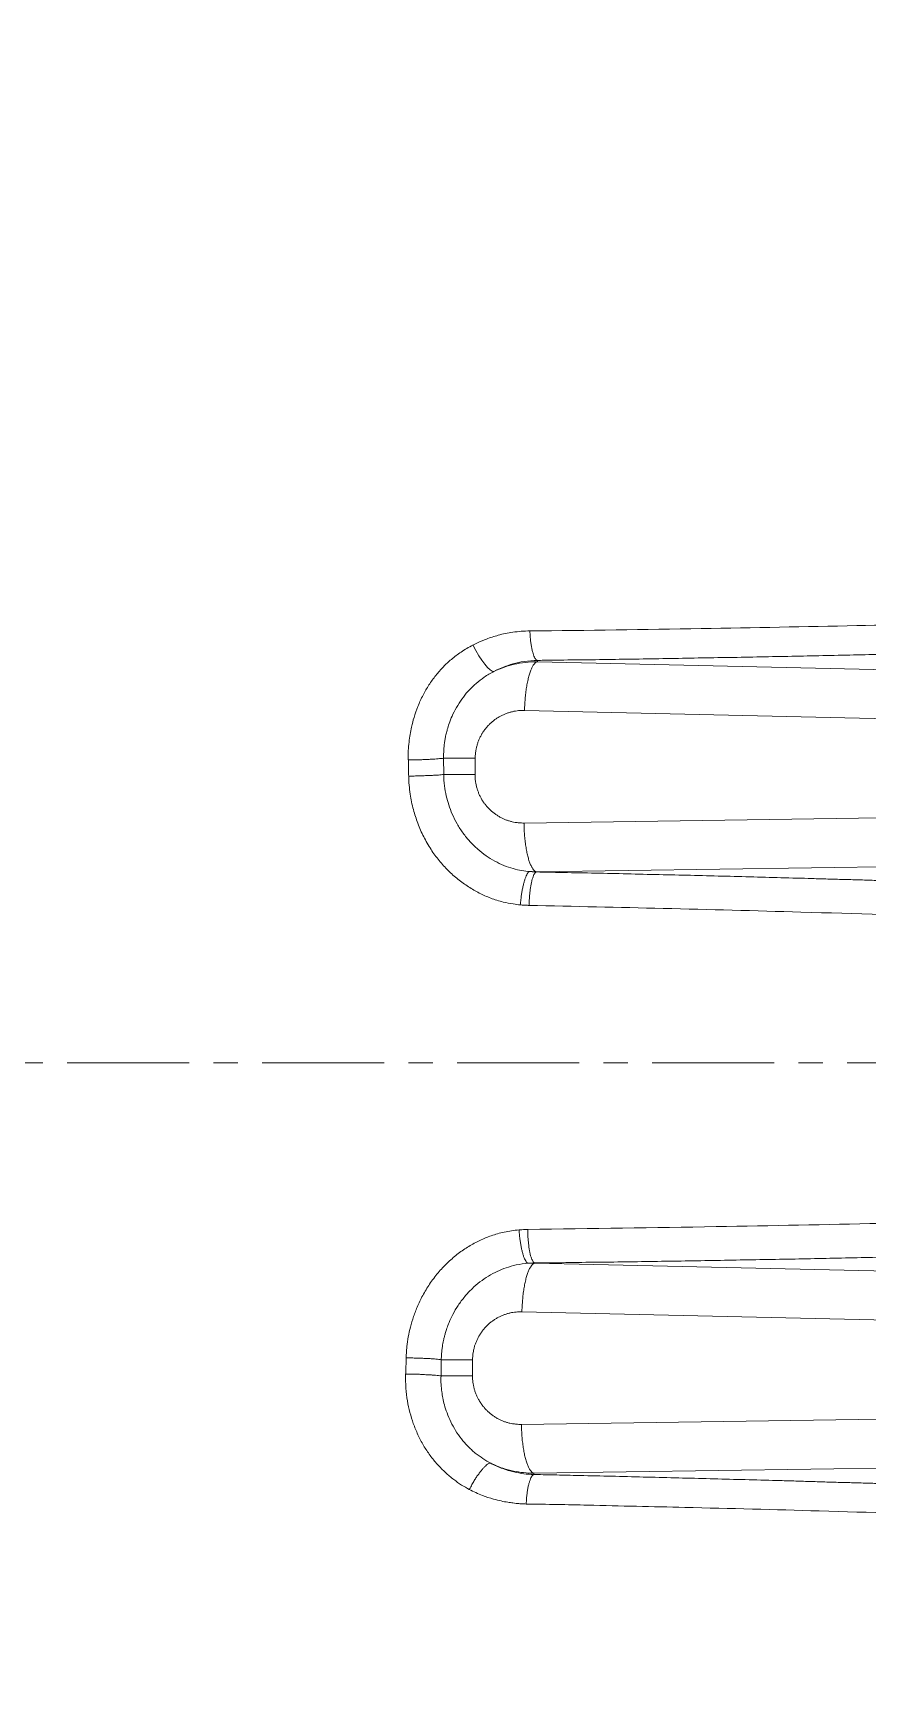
# Model space of a CAD drawing. Header units: millimetres. Extents: x -728 to 992, y -670 to 797.
# Drawn here: x 37.6 to 88.9, y -38.4 to 63.4 of the extents above; entities that cross this region are included whole.
import ezdxf

# ---------------------------------------------------------------- set-up
doc = ezdxf.new("R2010")
doc.units = ezdxf.units.MM
doc.linetypes.add('K5LT_AXLED', pattern=[12, 7.5, -1.5, 1.5, -1.5])
doc.linetypes.add('K5LT_THIN', pattern=[0])

# ---------------------------------------------------------------- blocks, each defined once
blk = doc.blocks.new('U3')
at = {"color": 7, "linetype": 'K5LT_THIN', "lineweight": 18}
for p, q in [((68.61, 24.75), (68.61, 24.67)), ((102.62, 23.89), (68.61, 24.67)), ((101.83, 20.9), (67.82, 21.68)), ((60.67, 18.63), (60.66, 18.63)), ((62.84, 18.73), (64.78, 18.73)), ((62.85, 17.73), (62.84, 18.73)), ((64.78, 18.73), (64.78, 17.73)), ((60.69, 17.64), (60.69, 17.64)), ((62.85, 17.73), (64.78, 17.73)), ((67.79, 14.75), (101.8, 15.24)), ((68.55, 11.75), (102.57, 12.24)), ((68.55, 11.74), (68.55, 11.75)), ((68.45, -12.32), (68.45, -12.33)), ((102.46, -13.11), (68.45, -12.33)), ((101.67, -16.1), (67.66, -15.32)), ((62.68, -19.27), (62.69, -18.27)), ((62.69, -18.27), (64.62, -18.27)), ((64.62, -18.27), (64.62, -19.27)), ((60.51, -19.15), (60.5, -19.14)), ((62.68, -19.27), (64.62, -19.27)), ((67.63, -22.25), (101.65, -21.76)), ((68.39, -25.25), (102.41, -24.76)), ((68.39, -25.34), (68.39, -25.25))]:
    blk.add_line(p, q, dxfattribs=at)
at = {"color": 30, "linetype": 'K5LT_AXLED', "lineweight": 18, "true_color": 0xff8000}
blk.add_line((-140.32, 0), (140.32, 0), dxfattribs=at)
at = {"color": 7, "linetype": 'K5LT_THIN', "lineweight": 18}
for radius in [119.03, 119]:
    blk.add_circle((0, 0), radius, dxfattribs=at)
for radius, start, end in [(135.07, 1.9055, 180), (135, 2.0607, 357.4538), (134.84, 2.0221, 357.4924), (133.84, 2.2974, 357.2172), (133, 2.3311, 357.1834), (132.97, 2.2872, 357.2274), (117.49, 359.7573, 179.7573), (135.07, 180, 358.8289), (117.49, 179.7573, 359.7573)]:
    blk.add_arc((0, 0), radius, start, end, dxfattribs=at)
blk.add_ellipse((65.06, 25.87), major_axis=(0.91, -1.78), ratio=0.225122, start_param=4.691142, end_param=6.21153, dxfattribs=at)
for points, knots in [([(68.15, 26.57), (67.8, 26.56), (67.14, 26.52), (66.24, 26.33), (65.54, 26.1), (65.02, 25.89), (64.75, 25.76), (64.64, 25.7)], [0, 0, 0, 0, 0.292019, 0.542725, 0.750751, 0.903176, 1, 1, 1, 1]), ([(68.15, 26.57), (71.7, 26.59), (78.47, 26.71), (88.05, 26.88), (97.06, 27.09), (102.8, 27.27), (105.69, 27.35)], [0, 0, 0, 0, 0.271888, 0.523583, 0.755602, 1, 1, 1, 1]), ([(68.15, 26.57), (68.15, 26.45), (68.17, 26.24), (68.19, 25.95), (68.23, 25.69), (68.27, 25.46), (68.32, 25.26), (68.37, 25.09), (68.43, 24.95), (68.49, 24.85), (68.55, 24.78), (68.59, 24.76), (68.61, 24.75)], [0, 0, 0, 0, 0.122145, 0.232329, 0.329372, 0.429336, 0.528182, 0.627567, 0.724815, 0.820382, 0.911391, 1, 1, 1, 1]), ([(64.64, 25.7), (64.39, 25.57), (63.93, 25.3), (63.33, 24.84), (62.81, 24.36), (62.35, 23.83), (61.93, 23.25), (61.56, 22.61), (61.25, 21.94), (61.02, 21.28), (60.87, 20.7), (60.77, 20.2), (60.71, 19.71), (60.66, 19.19), (60.66, 18.82), (60.66, 18.63)], [0, 0, 0, 0, 0.099583, 0.187036, 0.265671, 0.347078, 0.432195, 0.517256, 0.60753, 0.690314, 0.761295, 0.815741, 0.871802, 0.933222, 1, 1, 1, 1]), ([(68.61, 24.75), (68.74, 24.76), (68.87, 24.76), (69.66, 24.77), (70.31, 24.78), (71.62, 24.79), (72.27, 24.8), (73.57, 24.82), (74.22, 24.83), (75.52, 24.85), (76.17, 24.86), (77.46, 24.88), (78.1, 24.9), (79.39, 24.92), (80.03, 24.93), (81.31, 24.95), (81.95, 24.96), (83.23, 24.99), (83.87, 25), (85.14, 25.03), (85.77, 25.04), (87.04, 25.07), (87.67, 25.08), (88.93, 25.11), (89.56, 25.12), (90.81, 25.15), (91.44, 25.17), (92.68, 25.2), (93.3, 25.21), (94.23, 25.24), (94.54, 25.25), (95.16, 25.26), (95.47, 25.27), (96.09, 25.29), (96.4, 25.29), (97.01, 25.31), (97.32, 25.32), (97.93, 25.34), (98.24, 25.34), (98.85, 25.36), (99.16, 25.37), (99.77, 25.39), (100.07, 25.4), (100.68, 25.41), (100.98, 25.42), (101.58, 25.44), (101.89, 25.45), (102.49, 25.47), (102.8, 25.48), (103.4, 25.5), (103.7, 25.51), (104.3, 25.52), (104.6, 25.53), (105.19, 25.55), (105.49, 25.56), (106.07, 25.58), (106.34, 25.59), (106.61, 25.6)], [0.0354931, 0.0354931, 0.0354931, 0.0354931, 0.0446713, 0.0446713, 0.0892361, 0.0892361, 0.1339374, 0.1339374, 0.1785054, 0.1785054, 0.2232322, 0.2232322, 0.2677907, 0.2677907, 0.3125217, 0.3125217, 0.3570655, 0.3570655, 0.401798, 0.401798, 0.4463382, 0.4463382, 0.4910839, 0.4910839, 0.5356156, 0.5356156, 0.5803698, 0.5803698, 0.6248925, 0.6248925, 0.6472432, 0.6472432, 0.6696552, 0.6696552, 0.6918805, 0.6918805, 0.7141687, 0.7141687, 0.7365214, 0.7365214, 0.7589401, 0.7589401, 0.7811584, 0.7811584, 0.8034441, 0.8034441, 0.8257989, 0.8257989, 0.8482243, 0.8482243, 0.8704354, 0.8704354, 0.8927185, 0.8927185, 0.9150754, 0.9150754, 0.9354892, 0.9354892, 0.9354892, 0.9354892]), ([(68.61, 24.75), (68.33, 24.75), (67.83, 24.71), (67.13, 24.56), (66.51, 24.35), (66.13, 24.18), (65.94, 24.08)], [0, 0, 0, 0, 0.294727, 0.550847, 0.773069, 1, 1, 1, 1]), ([(68.61, 24.67), (68.35, 24.67), (67.88, 24.65), (67.2, 24.53), (66.56, 24.35), (66.15, 24.18), (65.94, 24.08)], [0, 0, 0, 0, 0.275961, 0.518059, 0.748118, 1, 1, 1, 1]), ([(68.61, 24.67), (68.56, 24.66), (68.49, 24.62), (68.38, 24.5), (68.29, 24.34), (68.2, 24.15), (68.12, 23.92), (68.05, 23.64), (67.98, 23.34), (67.92, 23.01), (67.88, 22.66), (67.85, 22.31), (67.83, 21.98), (67.82, 21.78), (67.82, 21.68)], [0, 0, 0, 0, 0.10345, 0.19367, 0.274191, 0.356814, 0.441906, 0.525827, 0.610043, 0.694066, 0.778488, 0.861139, 0.935137, 1, 1, 1, 1]), ([(65.94, 24.08), (65.73, 23.97), (65.35, 23.75), (64.85, 23.36), (64.42, 22.95), (64.04, 22.5), (63.7, 22), (63.42, 21.48), (63.22, 21.01), (63.1, 20.62), (63.01, 20.31), (62.95, 20.04), (62.91, 19.78), (62.87, 19.51), (62.85, 19.23), (62.84, 18.97), (62.84, 18.81), (62.84, 18.73)], [0, 0, 0, 0, 0.110949, 0.207927, 0.295424, 0.385836, 0.481064, 0.574813, 0.653913, 0.716464, 0.761067, 0.802087, 0.840937, 0.88082, 0.926831, 0.966557, 1, 1, 1, 1]), ([(67.82, 21.68), (67.73, 21.68), (67.64, 21.68), (67.49, 21.67), (67.42, 21.66), (67.3, 21.65), (67.23, 21.63), (67.14, 21.62), (67.1, 21.61), (67.04, 21.59), (67.01, 21.59), (66.95, 21.57), (66.92, 21.56), (66.85, 21.54), (66.82, 21.53), (66.76, 21.51), (66.73, 21.5), (66.67, 21.48), (66.64, 21.46), (66.58, 21.44), (66.55, 21.43), (66.48, 21.4), (66.45, 21.38), (66.4, 21.35), (66.37, 21.34), (66.31, 21.31), (66.28, 21.29), (66.22, 21.26), (66.19, 21.24), (66.14, 21.2), (66.11, 21.19), (66.05, 21.15), (66.03, 21.13), (65.97, 21.09), (65.95, 21.07), (65.9, 21.03), (65.87, 21.01), (65.82, 20.97), (65.79, 20.94), (65.74, 20.9), (65.71, 20.87), (65.66, 20.83), (65.64, 20.8), (65.59, 20.75), (65.57, 20.73), (65.53, 20.68), (65.51, 20.66), (65.47, 20.61), (65.45, 20.59), (65.42, 20.55), (65.4, 20.53), (65.37, 20.49), (65.36, 20.47), (65.33, 20.43), (65.32, 20.41), (65.29, 20.37), (65.27, 20.35), (65.25, 20.31), (65.23, 20.29), (65.21, 20.24), (65.19, 20.22), (65.17, 20.18), (65.16, 20.16), (65.13, 20.11), (65.11, 20.08), (65.08, 20.01), (65.07, 19.98), (65.04, 19.92), (65.02, 19.89), (65, 19.83), (64.98, 19.79), (64.96, 19.73), (64.95, 19.7), (64.93, 19.64), (64.92, 19.6), (64.9, 19.54), (64.89, 19.51), (64.87, 19.44), (64.86, 19.41), (64.85, 19.34), (64.84, 19.31), (64.83, 19.24), (64.82, 19.21), (64.81, 19.11), (64.8, 19.04), (64.79, 18.89), (64.78, 18.81), (64.78, 18.73)], [0.238413, 0.238413, 0.238413, 0.238413, 0.2715428, 0.2715428, 0.2957903, 0.2957903, 0.320239, 0.320239, 0.3323739, 0.3323739, 0.3445982, 0.3445982, 0.3569273, 0.3569273, 0.3693774, 0.3693774, 0.3815013, 0.3815013, 0.3937717, 0.3937717, 0.4062077, 0.4062077, 0.4188309, 0.4188309, 0.4309034, 0.4309034, 0.4431858, 0.4431858, 0.4557041, 0.4557041, 0.4684881, 0.4684881, 0.4804673, 0.4804673, 0.4927297, 0.4927297, 0.5053115, 0.5053115, 0.5182561, 0.5182561, 0.5309116, 0.5309116, 0.5439935, 0.5439935, 0.55621, 0.55621, 0.5680629, 0.5680629, 0.5775958, 0.5775958, 0.5869295, 0.5869295, 0.5960806, 0.5960806, 0.6050651, 0.6050651, 0.6145665, 0.6145665, 0.6239061, 0.6239061, 0.6330971, 0.6330971, 0.6421524, 0.6421524, 0.6550166, 0.6550166, 0.6676513, 0.6676513, 0.6803347, 0.6803347, 0.6928296, 0.6928296, 0.7051625, 0.7051625, 0.7173513, 0.7173513, 0.7299247, 0.7299247, 0.7423797, 0.7423797, 0.7547321, 0.7547321, 0.7670032, 0.7670032, 0.791699, 0.791699, 0.8226045, 0.8226045, 0.8226045, 0.8226045]), ([(60.67, 18.63), (60.78, 18.63), (60.99, 18.64), (61.3, 18.64), (61.57, 18.65), (61.83, 18.66), (62.08, 18.67), (62.31, 18.69), (62.51, 18.7), (62.69, 18.72), (62.79, 18.73), (62.84, 18.73)], [0, 0, 0, 0, 0.130705, 0.244665, 0.346455, 0.450881, 0.558356, 0.664804, 0.768831, 0.88073, 1, 1, 1, 1]), ([(60.69, 17.64), (60.8, 17.64), (61.02, 17.64), (61.32, 17.65), (61.59, 17.66), (61.85, 17.67), (62.1, 17.68), (62.33, 17.69), (62.53, 17.7), (62.71, 17.72), (62.8, 17.73), (62.85, 17.73)], [0, 0, 0, 0, 0.1318448, 0.2468058, 0.349417, 0.45477, 0.5632966, 0.6698998, 0.7749463, 0.884792, 0.9999877, 0.9999877, 0.9999877, 0.9999877]), ([(60.69, 17.64), (60.7, 17.27), (60.75, 16.57), (60.96, 15.6), (61.24, 14.72), (61.6, 13.9), (62.04, 13.13), (62.55, 12.43), (63.11, 11.82), (63.71, 11.28), (64.35, 10.82), (65.03, 10.43), (65.74, 10.11), (66.45, 9.89), (67.06, 9.77), (67.42, 9.73), (67.56, 9.71)], [0, 0, 0, 0, 0.097778, 0.182956, 0.260372, 0.338973, 0.41817, 0.492269, 0.564182, 0.634125, 0.70244, 0.769572, 0.836421, 0.906598, 0.9613, 1, 1, 1, 1]), ([(62.85, 17.73), (62.85, 17.5), (62.88, 17.06), (62.99, 16.43), (63.15, 15.85), (63.37, 15.28), (63.66, 14.69), (64.03, 14.12), (64.45, 13.6), (64.93, 13.13), (65.44, 12.73), (65.98, 12.4), (66.54, 12.13), (67.1, 11.94), (67.63, 11.82), (67.98, 11.78), (68.14, 11.76)], [0, 0, 0, 0, 0.079715, 0.149501, 0.213775, 0.283164, 0.358871, 0.436008, 0.513434, 0.589461, 0.664194, 0.737209, 0.809436, 0.879049, 0.942718, 1, 1, 1, 1]), ([(64.78, 17.73), (64.78, 17.66), (64.78, 17.59), (64.79, 17.46), (64.79, 17.39), (64.81, 17.25), (64.82, 17.19), (64.84, 17.09), (64.85, 17.06), (64.87, 16.99), (64.87, 16.96), (64.89, 16.89), (64.9, 16.86), (64.92, 16.8), (64.93, 16.77), (64.95, 16.7), (64.97, 16.67), (64.99, 16.61), (65, 16.57), (65.03, 16.51), (65.04, 16.48), (65.07, 16.42), (65.09, 16.39), (65.12, 16.33), (65.13, 16.3), (65.17, 16.24), (65.18, 16.21), (65.21, 16.16), (65.23, 16.14), (65.25, 16.1), (65.27, 16.08), (65.29, 16.04), (65.31, 16.02), (65.34, 15.98), (65.35, 15.96), (65.38, 15.92), (65.4, 15.9), (65.43, 15.86), (65.44, 15.84), (65.48, 15.8), (65.49, 15.78), (65.53, 15.74), (65.54, 15.72), (65.58, 15.68), (65.61, 15.65), (65.66, 15.61), (65.68, 15.58), (65.73, 15.54), (65.75, 15.52), (65.8, 15.47), (65.82, 15.45), (65.87, 15.41), (65.9, 15.39), (65.95, 15.35), (65.98, 15.33), (66.03, 15.29), (66.06, 15.27), (66.11, 15.24), (66.14, 15.22), (66.2, 15.18), (66.23, 15.16), (66.29, 15.13), (66.32, 15.11), (66.38, 15.08), (66.41, 15.06), (66.47, 15.04), (66.5, 15.02), (66.56, 15), (66.59, 14.98), (66.64, 14.96), (66.67, 14.95), (66.73, 14.92), (66.76, 14.91), (66.82, 14.89), (66.85, 14.88), (66.91, 14.87), (66.94, 14.86), (67, 14.84), (67.03, 14.83), (67.12, 14.81), (67.18, 14.8), (67.32, 14.78), (67.4, 14.77), (67.58, 14.75), (67.68, 14.75), (67.79, 14.75)], [0.1934692, 0.1934692, 0.1934692, 0.1934692, 0.2177324, 0.2177324, 0.2421047, 0.2421047, 0.2662498, 0.2662498, 0.2784492, 0.2784492, 0.2907562, 0.2907562, 0.3026843, 0.3026843, 0.3147461, 0.3147461, 0.3269605, 0.3269605, 0.3393491, 0.3393491, 0.3511562, 0.3511562, 0.363159, 0.363159, 0.37538, 0.37538, 0.3878492, 0.3878492, 0.3967481, 0.3967481, 0.4057965, 0.4057965, 0.4150069, 0.4150069, 0.4243952, 0.4243952, 0.4331443, 0.4331443, 0.4420717, 0.4420717, 0.4511947, 0.4511947, 0.4605318, 0.4605318, 0.4731635, 0.4731635, 0.4853745, 0.4853745, 0.4972196, 0.4972196, 0.5087416, 0.5087416, 0.5211024, 0.5211024, 0.533156, 0.533156, 0.5449356, 0.5449356, 0.5564739, 0.5564739, 0.5699003, 0.5699003, 0.5830573, 0.5830573, 0.594966, 0.594966, 0.6066959, 0.6066959, 0.6186408, 0.6186408, 0.6304343, 0.6304343, 0.6420972, 0.6420972, 0.6536436, 0.6536436, 0.6651282, 0.6651282, 0.6765229, 0.6765229, 0.6990915, 0.6990915, 0.7273297, 0.7273297, 0.7661793, 0.7661793, 0.7661793, 0.7661793]), ([(68.55, 11.75), (68.51, 11.76), (68.43, 11.8), (68.33, 11.92), (68.24, 12.08), (68.15, 12.27), (68.07, 12.51), (68, 12.78), (67.94, 13.08), (67.88, 13.41), (67.84, 13.76), (67.81, 14.11), (67.79, 14.44), (67.79, 14.65), (67.79, 14.75)], [0, 0, 0, 0, 0.10345, 0.19367, 0.274191, 0.356814, 0.441906, 0.525827, 0.610043, 0.694066, 0.778488, 0.861139, 0.935137, 1, 1, 1, 1]), ([(67.56, 9.71), (67.57, 9.83), (67.59, 10.04), (67.63, 10.33), (67.67, 10.59), (67.72, 10.83), (67.78, 11.06), (67.83, 11.25), (67.89, 11.42), (67.96, 11.57), (68.02, 11.68), (68.09, 11.74), (68.12, 11.76), (68.14, 11.76)], [0, 0, 0, 0, 0.110447, 0.206603, 0.292264, 0.379881, 0.469848, 0.55843, 0.647241, 0.736975, 0.836283, 0.924321, 1, 1, 1, 1]), ([(68.1, 9.68), (68.11, 9.79), (68.11, 10.01), (68.13, 10.3), (68.16, 10.56), (68.19, 10.8), (68.23, 11.01), (68.27, 11.21), (68.32, 11.38), (68.37, 11.52), (68.43, 11.63), (68.49, 11.71), (68.53, 11.73), (68.55, 11.74)], [0, 0, 0, 0, 0.110565, 0.207006, 0.292638, 0.379585, 0.468056, 0.554431, 0.640722, 0.727461, 0.8133, 0.904394, 1, 1, 1, 1]), ([(106.55, 10.62), (106.42, 10.62), (106.28, 10.63), (105.79, 10.65), (105.43, 10.66), (104.7, 10.69), (104.34, 10.71), (103.67, 10.73), (103.37, 10.74), (102.76, 10.77), (102.45, 10.78), (101.84, 10.8), (101.54, 10.81), (100.93, 10.83), (100.62, 10.85), (100.01, 10.87), (99.7, 10.88), (99.08, 10.9), (98.78, 10.91), (98.16, 10.93), (97.85, 10.94), (97.23, 10.97), (96.92, 10.98), (96.3, 11), (95.99, 11.01), (95.37, 11.03), (95.06, 11.04), (94.43, 11.06), (94.12, 11.07), (93.5, 11.09), (93.19, 11.1), (92.56, 11.12), (92.25, 11.13), (91.62, 11.15), (91.3, 11.16), (90.67, 11.18), (90.36, 11.19), (89.73, 11.21), (89.41, 11.22), (88.78, 11.24), (88.46, 11.25), (87.82, 11.27), (87.51, 11.28), (86.87, 11.29), (86.55, 11.3), (85.92, 11.32), (85.6, 11.33), (84.64, 11.36), (84, 11.37), (82.72, 11.41), (82.08, 11.43), (80.79, 11.46), (80.14, 11.48), (78.85, 11.51), (78.2, 11.53), (76.91, 11.56), (76.26, 11.57), (74.95, 11.6), (74.3, 11.62), (73, 11.65), (72.34, 11.66), (71.03, 11.69), (70.38, 11.7), (69.47, 11.72), (69.23, 11.73), (68.84, 11.73), (68.69, 11.74), (68.55, 11.74)], [0.0674696, 0.0674696, 0.0674696, 0.0674696, 0.0772278, 0.0772278, 0.1042666, 0.1042666, 0.1312022, 0.1312022, 0.1537276, 0.1537276, 0.1761839, 0.1761839, 0.1985728, 0.1985728, 0.2208957, 0.2208957, 0.2434141, 0.2434141, 0.265868, 0.265868, 0.2882587, 0.2882587, 0.3105877, 0.3105877, 0.3330993, 0.3330993, 0.3555506, 0.3555506, 0.3779431, 0.3779431, 0.4002782, 0.4002782, 0.422783, 0.422783, 0.4452318, 0.4452318, 0.467626, 0.467626, 0.489967, 0.489967, 0.512465, 0.512465, 0.5349114, 0.5349114, 0.5573072, 0.5573072, 0.5796538, 0.5796538, 0.6245891, 0.6245891, 0.6693385, 0.6693385, 0.7142648, 0.7142648, 0.7590209, 0.7590209, 0.8039381, 0.8039381, 0.8487007, 0.8487007, 0.8935983, 0.8935983, 0.9383589, 0.9383589, 0.9551541, 0.9551541, 0.9649155, 0.9649155, 0.9649155, 0.9649155]), ([(67.56, 9.71), (67.6, 9.71), (67.67, 9.7), (67.78, 9.69), (67.89, 9.69), (68, 9.69), (68.07, 9.68), (68.1, 9.68)], [0, 0, 0, 0, 0.198631, 0.400648, 0.60605, 0.806963, 1, 1, 1, 1]), ([(105.62, 8.55), (102.07, 8.69), (95.23, 8.95), (85.41, 9.26), (76.49, 9.5), (70.87, 9.62), (68.1, 9.68)], [0, 0, 0, 0, 0.299618, 0.565521, 0.787743, 1, 1, 1, 1]), ([(68.02, -10.26), (71.92, -10.2), (79.23, -10.1), (89.18, -9.9), (97.81, -9.68), (103.03, -9.53), (105.55, -9.44)], [0, 0, 0, 0, 0.299778, 0.566002, 0.788224, 1, 1, 1, 1]), ([(67.48, -10.28), (67.17, -10.31), (66.59, -10.39), (65.79, -10.62), (65.06, -10.92), (64.38, -11.29), (63.73, -11.73), (63.12, -12.25), (62.55, -12.85), (62.03, -13.51), (61.6, -14.22), (61.25, -14.92), (60.99, -15.6), (60.8, -16.24), (60.66, -16.86), (60.59, -17.4), (60.55, -17.83), (60.54, -18.06), (60.54, -18.15)], [0, 0, 0, 0, 0.080142, 0.152928, 0.217909, 0.285587, 0.353484, 0.422809, 0.49395, 0.568714, 0.641324, 0.710428, 0.773799, 0.832305, 0.886663, 0.938574, 0.976353, 1, 1, 1, 1]), ([(67.48, -10.28), (67.49, -10.4), (67.51, -10.61), (67.54, -10.91), (67.58, -11.17), (67.63, -11.41), (67.68, -11.63), (67.73, -11.83), (67.79, -12), (67.86, -12.14), (67.92, -12.25), (67.98, -12.32), (68.02, -12.34), (68.04, -12.34)], [0, 0, 0, 0, 0.110447, 0.206603, 0.292264, 0.379882, 0.469849, 0.558431, 0.647242, 0.736977, 0.836286, 0.924323, 1, 1, 1, 1]), ([(68.02, -10.26), (68.02, -10.37), (68.02, -10.58), (68.04, -10.88), (68.07, -11.14), (68.09, -11.37), (68.13, -11.59), (68.17, -11.79), (68.22, -11.96), (68.27, -12.1), (68.33, -12.21), (68.39, -12.29), (68.43, -12.31), (68.45, -12.32)], [0, 0, 0, 0, 0.110565, 0.207005, 0.292637, 0.379582, 0.468052, 0.554425, 0.640713, 0.727449, 0.813283, 0.904382, 1, 1, 1, 1]), ([(68.45, -12.32), (68.59, -12.32), (68.74, -12.32), (69.54, -12.31), (70.19, -12.3), (71.5, -12.28), (72.16, -12.27), (73.47, -12.26), (74.12, -12.25), (75.42, -12.23), (76.08, -12.22), (77.37, -12.2), (78.02, -12.19), (79.32, -12.17), (79.96, -12.16), (81.25, -12.13), (81.9, -12.12), (83.18, -12.1), (83.82, -12.09), (85.1, -12.06), (85.74, -12.05), (87.01, -12.02), (87.65, -12.01), (88.92, -11.98), (89.55, -11.97), (90.81, -11.94), (91.44, -11.93), (92.7, -11.9), (93.32, -11.88), (94.26, -11.86), (94.57, -11.85), (95.2, -11.84), (95.51, -11.83), (96.13, -11.81), (96.44, -11.81), (97.06, -11.79), (97.37, -11.78), (97.99, -11.77), (98.3, -11.76), (98.91, -11.74), (99.22, -11.73), (99.84, -11.72), (100.14, -11.71), (100.75, -11.69), (101.06, -11.68), (101.67, -11.67), (101.98, -11.66), (102.59, -11.64), (102.89, -11.63), (103.5, -11.61), (103.8, -11.6), (104.41, -11.58), (104.71, -11.58), (105.31, -11.56), (105.61, -11.55), (106.09, -11.53), (106.27, -11.53), (106.45, -11.52)], [0.0350845, 0.0350845, 0.0350845, 0.0350845, 0.044846, 0.044846, 0.0896135, 0.0896135, 0.1345159, 0.1345159, 0.1792796, 0.1792796, 0.2241953, 0.2241953, 0.2689528, 0.2689528, 0.3138774, 0.3138774, 0.3586282, 0.3586282, 0.4035619, 0.4035619, 0.4483057, 0.4483057, 0.4932485, 0.4932485, 0.537985, 0.537985, 0.582937, 0.582937, 0.627666, 0.627666, 0.6501169, 0.6501169, 0.6726272, 0.6726272, 0.6949575, 0.6949575, 0.7173486, 0.7173486, 0.739802, 0.739802, 0.7623192, 0.7623192, 0.7846432, 0.7846432, 0.8070325, 0.8070325, 0.8294884, 0.8294884, 0.8520126, 0.8520126, 0.8743304, 0.8743304, 0.8967178, 0.8967178, 0.9191762, 0.9191762, 0.9325304, 0.9325304, 0.9325304, 0.9325304]), ([(68.04, -12.34), (67.79, -12.36), (67.33, -12.42), (66.7, -12.6), (66.13, -12.83), (65.59, -13.12), (65.07, -13.48), (64.58, -13.9), (64.13, -14.38), (63.73, -14.92), (63.41, -15.45), (63.19, -15.93), (63.05, -16.3), (62.96, -16.58), (62.9, -16.8), (62.85, -17), (62.81, -17.18), (62.78, -17.38), (62.74, -17.61), (62.72, -17.86), (62.7, -18.08), (62.7, -18.21), (62.69, -18.27)], [0, 0, 0, 0, 0.086477, 0.162034, 0.22989, 0.300211, 0.373779, 0.447594, 0.523224, 0.599795, 0.673418, 0.734436, 0.778492, 0.809254, 0.833712, 0.85611, 0.876447, 0.897753, 0.92403, 0.955278, 0.981866, 1, 1, 1, 1]), ([(68.45, -12.33), (68.41, -12.34), (68.33, -12.38), (68.23, -12.5), (68.13, -12.66), (68.05, -12.85), (67.96, -13.08), (67.89, -13.36), (67.82, -13.66), (67.77, -13.99), (67.72, -14.34), (67.69, -14.69), (67.67, -15.01), (67.66, -15.22), (67.66, -15.32)], [0, 0, 0, 0, 0.10345, 0.19367, 0.274191, 0.356814, 0.441906, 0.525827, 0.610043, 0.694066, 0.778488, 0.861139, 0.935137, 1, 1, 1, 1]), ([(67.66, -15.32), (67.57, -15.32), (67.48, -15.32), (67.33, -15.33), (67.27, -15.34), (67.14, -15.35), (67.07, -15.36), (66.98, -15.38), (66.95, -15.39), (66.88, -15.41), (66.85, -15.41), (66.79, -15.43), (66.76, -15.44), (66.7, -15.46), (66.66, -15.47), (66.6, -15.49), (66.57, -15.5), (66.51, -15.52), (66.48, -15.54), (66.42, -15.56), (66.39, -15.57), (66.33, -15.6), (66.3, -15.62), (66.24, -15.65), (66.21, -15.66), (66.15, -15.69), (66.12, -15.71), (66.07, -15.74), (66.04, -15.76), (65.98, -15.8), (65.95, -15.81), (65.9, -15.85), (65.87, -15.87), (65.82, -15.91), (65.79, -15.93), (65.74, -15.97), (65.71, -15.99), (65.66, -16.03), (65.63, -16.06), (65.58, -16.1), (65.56, -16.13), (65.51, -16.17), (65.48, -16.2), (65.44, -16.25), (65.41, -16.27), (65.37, -16.32), (65.35, -16.34), (65.31, -16.39), (65.3, -16.41), (65.26, -16.45), (65.25, -16.47), (65.22, -16.51), (65.2, -16.53), (65.17, -16.57), (65.16, -16.59), (65.13, -16.63), (65.12, -16.65), (65.09, -16.69), (65.08, -16.71), (65.05, -16.76), (65.04, -16.78), (65.01, -16.82), (65, -16.84), (64.97, -16.89), (64.96, -16.92), (64.92, -16.99), (64.91, -17.02), (64.88, -17.08), (64.87, -17.11), (64.84, -17.17), (64.83, -17.21), (64.8, -17.27), (64.79, -17.3), (64.77, -17.36), (64.76, -17.39), (64.74, -17.46), (64.73, -17.49), (64.71, -17.56), (64.71, -17.59), (64.69, -17.66), (64.68, -17.69), (64.67, -17.76), (64.67, -17.79), (64.65, -17.89), (64.64, -17.95), (64.63, -18.11), (64.62, -18.19), (64.62, -18.27)], [0.238413, 0.238413, 0.238413, 0.238413, 0.2715428, 0.2715428, 0.2957903, 0.2957903, 0.320239, 0.320239, 0.3323739, 0.3323739, 0.3445982, 0.3445982, 0.3569273, 0.3569273, 0.3693774, 0.3693774, 0.3815013, 0.3815013, 0.3937717, 0.3937717, 0.4062077, 0.4062077, 0.4188309, 0.4188309, 0.4309034, 0.4309034, 0.4431858, 0.4431858, 0.4557041, 0.4557041, 0.4684881, 0.4684881, 0.4804673, 0.4804673, 0.4927297, 0.4927297, 0.5053115, 0.5053115, 0.5182561, 0.5182561, 0.5309116, 0.5309116, 0.5439935, 0.5439935, 0.55621, 0.55621, 0.5680629, 0.5680629, 0.5775958, 0.5775958, 0.5869295, 0.5869295, 0.5960806, 0.5960806, 0.6050651, 0.6050651, 0.6145665, 0.6145665, 0.6239061, 0.6239061, 0.6330971, 0.6330971, 0.6421524, 0.6421524, 0.6550166, 0.6550166, 0.6676513, 0.6676513, 0.6803347, 0.6803347, 0.6928296, 0.6928296, 0.7051625, 0.7051625, 0.7173513, 0.7173513, 0.7299247, 0.7299247, 0.7423797, 0.7423797, 0.7547321, 0.7547321, 0.7670032, 0.7670032, 0.791699, 0.791699, 0.8226045, 0.8226045, 0.8226045, 0.8226045]), ([(60.54, -18.15), (60.65, -18.15), (60.86, -18.16), (61.17, -18.17), (61.44, -18.18), (61.7, -18.19), (61.95, -18.2), (62.18, -18.22), (62.38, -18.23), (62.55, -18.25), (62.65, -18.26), (62.69, -18.27)], [0.000004, 0.000004, 0.000004, 0.000004, 0.1321323, 0.2473301, 0.350066, 0.4555247, 0.5641067, 0.6707534, 0.7757895, 0.8853432, 0.9999999, 0.9999999, 0.9999999, 0.9999999]), ([(60.5, -19.14), (60.5, -19.44), (60.51, -19.99), (60.6, -20.79), (60.76, -21.51), (60.97, -22.21), (61.25, -22.89), (61.59, -23.55), (62, -24.16), (62.45, -24.72), (62.94, -25.22), (63.44, -25.63), (63.93, -25.98), (64.26, -26.17), (64.42, -26.25)], [0, 0, 0, 0, 0.102476, 0.194482, 0.280888, 0.362767, 0.45015, 0.537644, 0.623056, 0.707621, 0.788548, 0.866901, 0.936281, 1, 1, 1, 1]), ([(60.51, -19.15), (60.62, -19.15), (60.83, -19.15), (61.14, -19.16), (61.42, -19.17), (61.68, -19.19), (61.92, -19.2), (62.15, -19.21), (62.35, -19.23), (62.53, -19.25), (62.63, -19.26), (62.68, -19.27)], [0, 0, 0, 0, 0.131254, 0.245683, 0.34783, 0.452672, 0.560529, 0.666522, 0.77084, 0.881887, 1, 1, 1, 1]), ([(62.68, -19.27), (62.67, -19.44), (62.68, -19.77), (62.72, -20.22), (62.79, -20.64), (62.89, -21.08), (63.05, -21.57), (63.28, -22.1), (63.57, -22.64), (63.92, -23.14), (64.32, -23.6), (64.77, -24.01), (65.25, -24.36), (65.57, -24.55), (65.74, -24.64)], [0, 0, 0, 0, 0.079342, 0.148294, 0.207265, 0.272883, 0.351555, 0.442099, 0.537418, 0.632079, 0.722507, 0.822749, 0.913798, 1, 1, 1, 1]), ([(64.62, -19.27), (64.62, -19.34), (64.62, -19.41), (64.63, -19.54), (64.64, -19.61), (64.65, -19.74), (64.67, -19.81), (64.69, -19.91), (64.69, -19.94), (64.71, -20.01), (64.72, -20.04), (64.74, -20.11), (64.75, -20.14), (64.76, -20.2), (64.78, -20.23), (64.8, -20.3), (64.81, -20.33), (64.83, -20.39), (64.85, -20.42), (64.87, -20.49), (64.89, -20.52), (64.91, -20.58), (64.93, -20.61), (64.96, -20.67), (64.98, -20.7), (65.01, -20.75), (65.03, -20.78), (65.06, -20.84), (65.07, -20.86), (65.1, -20.9), (65.11, -20.92), (65.14, -20.96), (65.15, -20.98), (65.18, -21.02), (65.2, -21.04), (65.23, -21.08), (65.24, -21.1), (65.27, -21.14), (65.29, -21.16), (65.32, -21.2), (65.34, -21.22), (65.37, -21.26), (65.39, -21.28), (65.43, -21.32), (65.45, -21.35), (65.5, -21.39), (65.52, -21.42), (65.57, -21.46), (65.59, -21.48), (65.64, -21.53), (65.67, -21.55), (65.72, -21.59), (65.74, -21.61), (65.8, -21.65), (65.82, -21.67), (65.87, -21.71), (65.9, -21.73), (65.95, -21.76), (65.98, -21.78), (66.04, -21.82), (66.07, -21.84), (66.13, -21.87), (66.16, -21.89), (66.22, -21.92), (66.25, -21.94), (66.31, -21.96), (66.34, -21.98), (66.4, -22), (66.43, -22.02), (66.49, -22.04), (66.52, -22.05), (66.58, -22.08), (66.61, -22.09), (66.67, -22.11), (66.7, -22.12), (66.76, -22.13), (66.79, -22.14), (66.85, -22.16), (66.88, -22.17), (66.97, -22.19), (67.03, -22.2), (67.16, -22.22), (67.24, -22.23), (67.42, -22.25), (67.52, -22.25), (67.63, -22.25)], [0.1925727, 0.1925727, 0.1925727, 0.1925727, 0.2167234, 0.2167234, 0.2409828, 0.2409828, 0.2650159, 0.2650159, 0.2771589, 0.2771589, 0.2894088, 0.2894088, 0.3012817, 0.3012817, 0.3132876, 0.3132876, 0.3254453, 0.3254453, 0.3377765, 0.3377765, 0.349529, 0.349529, 0.3614761, 0.3614761, 0.3736405, 0.3736405, 0.3860519, 0.3860519, 0.3949096, 0.3949096, 0.4039161, 0.4039161, 0.4130837, 0.4130837, 0.4224286, 0.4224286, 0.4311371, 0.4311371, 0.4400231, 0.4400231, 0.4491038, 0.4491038, 0.4583977, 0.4583977, 0.4709709, 0.4709709, 0.4831252, 0.4831252, 0.4949154, 0.4949154, 0.5063841, 0.5063841, 0.5186876, 0.5186876, 0.5306854, 0.5306854, 0.5424103, 0.5424103, 0.5538951, 0.5538951, 0.5672594, 0.5672594, 0.5803554, 0.5803554, 0.5922083, 0.5922083, 0.6038845, 0.6038845, 0.6157739, 0.6157739, 0.6275129, 0.6275129, 0.6391217, 0.6391217, 0.6506146, 0.6506146, 0.6620459, 0.6620459, 0.6733879, 0.6733879, 0.6958519, 0.6958519, 0.7239593, 0.7239593, 0.7626288, 0.7626288, 0.7626288, 0.7626288]), ([(68.39, -25.25), (68.35, -25.24), (68.28, -25.2), (68.17, -25.08), (68.08, -24.92), (68, -24.73), (67.92, -24.49), (67.84, -24.22), (67.78, -23.92), (67.73, -23.59), (67.68, -23.24), (67.65, -22.89), (67.64, -22.56), (67.63, -22.35), (67.63, -22.25)], [0, 0, 0, 0, 0.10345, 0.19367, 0.274191, 0.356814, 0.441906, 0.525827, 0.610043, 0.694066, 0.778488, 0.861139, 0.935137, 1, 1, 1, 1]), ([(64.42, -26.25), (64.48, -26.15), (64.58, -25.96), (64.72, -25.71), (64.86, -25.49), (65, -25.3), (65.13, -25.12), (65.26, -24.97), (65.38, -24.84), (65.49, -24.74), (65.59, -24.67), (65.67, -24.64), (65.72, -24.63), (65.74, -24.64)], [0, 0, 0, 0, 0.111539, 0.208837, 0.295115, 0.38283, 0.472301, 0.560776, 0.650076, 0.741205, 0.831205, 0.917912, 1, 1, 1, 1]), ([(65.74, -24.64), (65.98, -24.77), (66.44, -24.97), (67.13, -25.18), (67.77, -25.3), (68.18, -25.33), (68.39, -25.34)], [0, 0, 0, 0, 0.294859, 0.551242, 0.773465, 1, 1, 1, 1]), ([(65.74, -24.64), (65.98, -24.76), (66.44, -24.95), (67.12, -25.13), (67.76, -25.23), (68.18, -25.25), (68.39, -25.25)], [0, 0, 0, 0, 0.29021, 0.543202, 0.76662, 1, 1, 1, 1]), ([(67.92, -27.15), (67.93, -27.03), (67.94, -26.82), (67.97, -26.52), (68.01, -26.27), (68.05, -26.04), (68.1, -25.84), (68.16, -25.67), (68.21, -25.53), (68.27, -25.43), (68.33, -25.36), (68.37, -25.34), (68.39, -25.34)], [0, 0, 0, 0, 0.122142, 0.232321, 0.329359, 0.429315, 0.528152, 0.62753, 0.724773, 0.820336, 0.911359, 1, 1, 1, 1]), ([(106.39, -26.5), (106.35, -26.5), (106.32, -26.5), (106.03, -26.49), (105.78, -26.48), (105.28, -26.46), (105.03, -26.45), (104.52, -26.42), (104.27, -26.41), (103.76, -26.39), (103.51, -26.38), (103, -26.36), (102.75, -26.35), (102.24, -26.33), (101.99, -26.32), (101.43, -26.3), (101.13, -26.29), (100.52, -26.27), (100.21, -26.26), (99.6, -26.23), (99.3, -26.22), (98.69, -26.2), (98.39, -26.19), (97.78, -26.17), (97.47, -26.16), (96.85, -26.13), (96.54, -26.12), (95.93, -26.1), (95.62, -26.09), (95.01, -26.07), (94.7, -26.06), (94.08, -26.04), (93.77, -26.03), (93.15, -26.01), (92.84, -26), (92.21, -25.97), (91.9, -25.96), (91.28, -25.94), (90.97, -25.93), (90.34, -25.91), (90.03, -25.9), (89.4, -25.88), (89.09, -25.87), (88.46, -25.85), (88.14, -25.84), (87.51, -25.83), (87.2, -25.82), (86.57, -25.8), (86.25, -25.79), (85.62, -25.77), (85.3, -25.76), (84.67, -25.74), (84.35, -25.73), (83.71, -25.71), (83.4, -25.7), (82.44, -25.68), (81.8, -25.66), (80.52, -25.63), (79.88, -25.61), (78.6, -25.57), (77.95, -25.56), (76.66, -25.53), (76.02, -25.51), (74.72, -25.48), (74.07, -25.46), (72.77, -25.43), (72.12, -25.42), (71.03, -25.39), (70.58, -25.38), (69.69, -25.36), (69.24, -25.35), (68.66, -25.34), (68.53, -25.34), (68.39, -25.34)], [0.0645106, 0.0645106, 0.0645106, 0.0645106, 0.0672038, 0.0672038, 0.086039, 0.086039, 0.1048211, 0.1048211, 0.1237079, 0.1237079, 0.1425426, 0.1425426, 0.1613263, 0.1613263, 0.1800599, 0.1800599, 0.2024831, 0.2024831, 0.2248371, 0.2248371, 0.2471235, 0.2471235, 0.269344, 0.269344, 0.2917605, 0.2917605, 0.3141125, 0.3141125, 0.3364014, 0.3364014, 0.3586288, 0.3586288, 0.3810388, 0.3810388, 0.4033887, 0.4033887, 0.4256801, 0.4256801, 0.4479143, 0.4479143, 0.4703178, 0.4703178, 0.4926657, 0.4926657, 0.5149594, 0.5149594, 0.5372002, 0.5372002, 0.5595974, 0.5595974, 0.5819434, 0.5819434, 0.6042393, 0.6042393, 0.6264865, 0.6264865, 0.6712228, 0.6712228, 0.7157754, 0.7157754, 0.7604925, 0.7604925, 0.8050422, 0.8050422, 0.849776, 0.849776, 0.8943605, 0.8943605, 0.9248767, 0.9248767, 0.9553288, 0.9553288, 0.9645068, 0.9645068, 0.9645068, 0.9645068]), ([(64.42, -26.25), (64.69, -26.39), (65.17, -26.61), (65.84, -26.83), (66.36, -26.96), (66.76, -27.04), (67.07, -27.08), (67.28, -27.11), (67.42, -27.12), (67.53, -27.13), (67.65, -27.14), (67.78, -27.14), (67.87, -27.14), (67.92, -27.15)], [0, 0, 0, 0, 0.245646, 0.437489, 0.575527, 0.687665, 0.775217, 0.830855, 0.86516, 0.890685, 0.923039, 0.959477, 1, 1, 1, 1]), ([(105.46, -28.25), (102.07, -28.11), (95.66, -27.87), (86.35, -27.58), (78.5, -27.37), (72.46, -27.24), (69.19, -27.16), (67.92, -27.15)], [0, 0, 0, 0, 0.285785, 0.531523, 0.748546, 0.903018, 1, 1, 1, 1])]:
    blk.add_open_spline(points, degree=3, knots=knots, dxfattribs=at)
for points in [[(60.69, 17.64), (60.68, 17.75), (60.68, 17.97), (60.67, 18.3), (60.67, 18.52), (60.67, 18.63)], [(68.14, 11.76), (68.19, 11.76), (68.28, 11.76), (68.41, 11.75), (68.5, 11.75), (68.55, 11.75)], [(68.14, 11.76), (68.19, 11.76), (68.28, 11.75), (68.41, 11.74), (68.5, 11.74), (68.55, 11.74)], [(68.02, -10.26), (67.96, -10.26), (67.84, -10.26), (67.66, -10.27), (67.54, -10.28), (67.48, -10.28)], [(68.45, -12.32), (68.4, -12.32), (68.31, -12.32), (68.17, -12.33), (68.08, -12.34), (68.04, -12.34)], [(68.45, -12.33), (68.4, -12.33), (68.31, -12.33), (68.17, -12.33), (68.08, -12.34), (68.04, -12.34)], [(60.51, -19.15), (60.51, -19.03), (60.52, -18.81), (60.53, -18.48), (60.53, -18.26), (60.54, -18.15)]]:
    blk.add_open_spline(points, degree=3, dxfattribs=at)
blk = doc.blocks.new('U0')
blk.add_blockref('U3', (0, 0))

msp = doc.modelspace()

# ---------------------------------------------------------------- block references
msp.add_blockref('U0', (0, 0))

doc.saveas('drawing.dxf')
